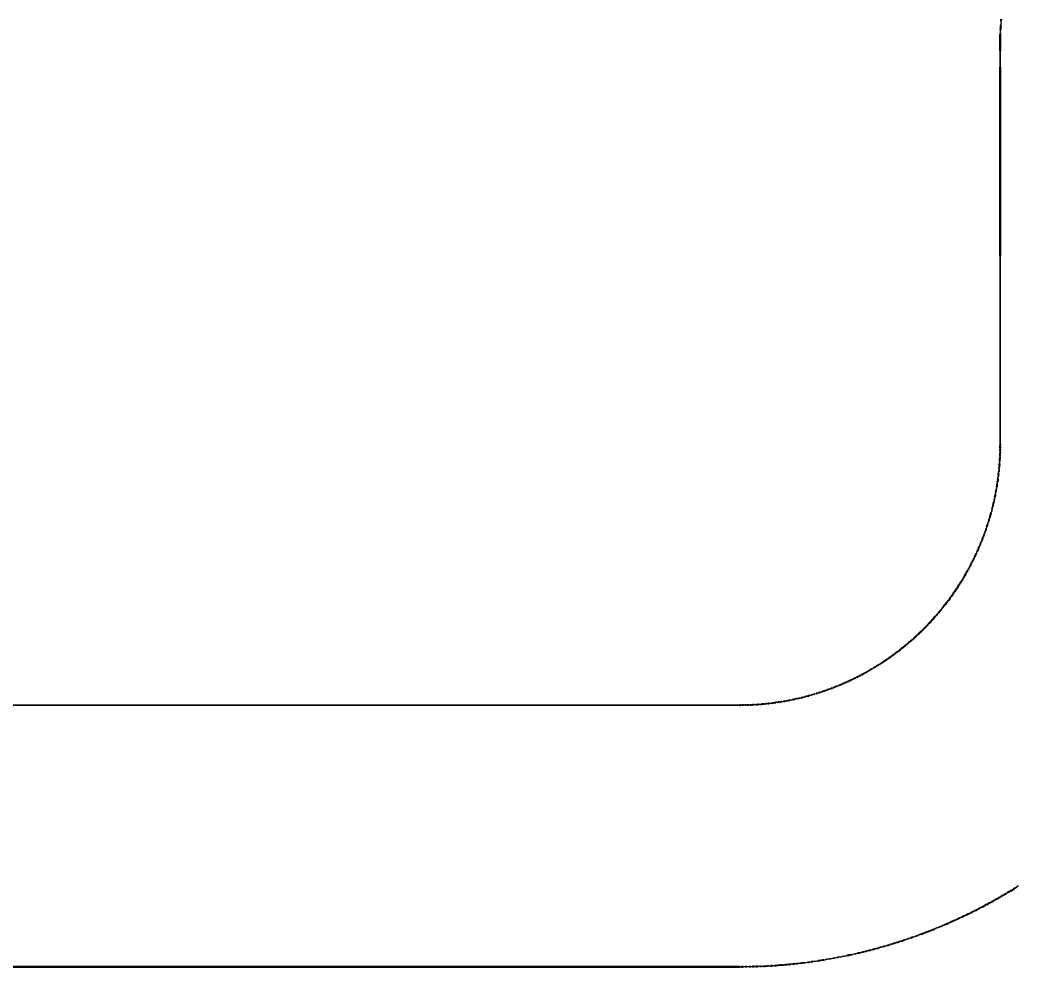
# Model space of a CAD drawing. Header units: metres. Extents: x 2 to 41.4, y 0.9 to 39.
# Drawn here: x 37.929 to 39.457, y 24.908 to 26.359 of the extents above; entities that cross this region are included whole.
import ezdxf

# ---------------------------------------------------------------- set-up
doc = ezdxf.new("R2010")
doc.units = ezdxf.units.M
doc.layers.add('BSA_MATERIAL_SECTION', color=7, linetype='Continuous')

msp = doc.modelspace()

# ---------------------------------------------------------------- linework, layer by layer
at = {"layer": 'BSA_MATERIAL_SECTION'}
for p, q in [((39.4313, 26.3443), (39.4315, 26.347)), ((39.4315, 26.347), (39.4317, 26.3502)), ((39.4319, 26.353), (39.4317, 26.3502)), ((39.4321, 26.3574), (39.4319, 26.353)), ((39.4321, 26.3574), (39.4323, 26.3602)), ((39.4323, 26.347), (39.4321, 26.3443)), ((39.4325, 26.3502), (39.4323, 26.347)), ((39.4325, 26.3502), (39.4327, 26.353)), ((39.4327, 26.353), (39.4329, 26.3574)), ((39.4331, 26.3602), (39.4329, 26.3574)), ((39.4309, 26.337), (39.4308, 26.3366)), ((39.4308, 26.3366), (39.4308, 26.3365)), ((39.4308, 26.3366), (39.4308, 26.3366)), ((39.4308, 26.3365), (39.4308, 26.3365)), ((39.4308, 26.3115), (39.4308, 26.3365)), ((39.431, 26.3396), (39.4309, 26.3379)), ((39.4309, 26.337), (39.4309, 26.3379)), ((39.4313, 26.3443), (39.431, 26.3396)), ((39.4316, 26.3366), (39.4317, 26.337)), ((39.4316, 26.3366), (39.4316, 26.3366)), ((39.4316, 26.3365), (39.4316, 26.3366)), ((39.4316, 26.3365), (39.4316, 26.3115)), ((39.4316, 26.3365), (39.4316, 26.3365)), ((39.4317, 26.3379), (39.4318, 26.3396)), ((39.4317, 26.3379), (39.4317, 26.337)), ((39.4318, 26.3396), (39.4321, 26.3443)), ((39.4308, 26.3115), (39.4308, 26.2865)), ((39.4316, 26.2865), (39.4316, 26.3115)), ((39.4312, 26.2865), (39.4308, 26.2865)), ((39.4308, 25.9977), (39.4308, 26.2865)), ((39.4308, 26.2865), (39.4312, 26.2865)), ((39.4312, 26.2865), (39.4316, 26.2865)), ((39.4316, 26.2865), (39.4312, 26.2865)), ((39.4316, 26.2865), (39.4316, 25.9977)), ((39.4308, 25.9977), (39.4308, 25.7089)), ((39.4316, 25.7089), (39.4316, 25.9977)), ((39.4308, 25.7089), (39.4308, 25.7069)), ((39.4312, 25.7089), (39.4308, 25.7089)), ((39.4312, 25.7089), (39.4308, 25.7089)), ((39.4308, 25.7049), (39.4308, 25.7069)), ((39.4308, 25.703), (39.4308, 25.7049)), ((39.4312, 25.7089), (39.4316, 25.7089)), ((39.4312, 25.7089), (39.4316, 25.7089)), ((39.4316, 25.7089), (39.4316, 25.7069)), ((39.4316, 25.7049), (39.4316, 25.7069)), ((39.4316, 25.7049), (39.4316, 25.7029)), ((39.4303, 25.6891), (39.4302, 25.6871)), ((39.4304, 25.6911), (39.4303, 25.6891)), ((39.4304, 25.6911), (39.4305, 25.693)), ((39.4305, 25.693), (39.4306, 25.695)), ((39.4307, 25.697), (39.4306, 25.695)), ((39.4307, 25.699), (39.4308, 25.701)), ((39.4307, 25.699), (39.4307, 25.697)), ((39.4308, 25.703), (39.4308, 25.701)), ((39.4311, 25.689), (39.431, 25.687)), ((39.4311, 25.689), (39.4312, 25.691)), ((39.4313, 25.693), (39.4312, 25.691)), ((39.4313, 25.693), (39.4314, 25.695)), ((39.4315, 25.697), (39.4314, 25.695)), ((39.4316, 25.701), (39.4315, 25.699)), ((39.4315, 25.697), (39.4315, 25.699)), ((39.4316, 25.701), (39.4316, 25.7029)), ((39.429, 25.6713), (39.4292, 25.6732)), ((39.4294, 25.6752), (39.4292, 25.6732)), ((39.4294, 25.6752), (39.4296, 25.6772)), ((39.4296, 25.6772), (39.4297, 25.6792)), ((39.4299, 25.6811), (39.4297, 25.6792)), ((39.43, 25.6831), (39.4299, 25.6811)), ((39.43, 25.6831), (39.4301, 25.6851)), ((39.4302, 25.6751), (39.43, 25.6732)), ((39.4301, 25.6851), (39.4302, 25.6871)), ((39.4302, 25.6751), (39.4304, 25.6771)), ((39.4305, 25.6791), (39.4304, 25.6771)), ((39.4305, 25.6791), (39.4307, 25.6811)), ((39.4307, 25.6811), (39.4308, 25.6831)), ((39.4309, 25.6851), (39.4308, 25.6831)), ((39.4309, 25.6851), (39.431, 25.687)), ((39.4275, 25.6575), (39.4278, 25.6594)), ((39.428, 25.6614), (39.4278, 25.6594)), ((39.428, 25.6614), (39.4282, 25.6634)), ((39.4284, 25.6653), (39.4282, 25.6634)), ((39.4283, 25.6574), (39.4285, 25.6593)), ((39.4284, 25.6653), (39.4287, 25.6673)), ((39.4288, 25.6613), (39.4285, 25.6593)), ((39.4289, 25.6693), (39.4287, 25.6673)), ((39.429, 25.6633), (39.4288, 25.6613)), ((39.429, 25.6713), (39.4289, 25.6693)), ((39.429, 25.6633), (39.4292, 25.6652)), ((39.4292, 25.6652), (39.4295, 25.6672)), ((39.4297, 25.6692), (39.4295, 25.6672)), ((39.4298, 25.6712), (39.4297, 25.6692)), ((39.4298, 25.6712), (39.43, 25.6732)), ((39.4255, 25.6437), (39.4251, 25.6418)), ((39.4255, 25.6437), (39.4258, 25.6457)), ((39.4258, 25.6457), (39.4261, 25.6476)), ((39.4259, 25.6416), (39.4263, 25.6436)), ((39.4264, 25.6496), (39.4261, 25.6476)), ((39.4266, 25.6455), (39.4263, 25.6436)), ((39.4264, 25.6496), (39.4267, 25.6516)), ((39.4269, 25.6475), (39.4266, 25.6455)), ((39.427, 25.6535), (39.4267, 25.6516)), ((39.4269, 25.6475), (39.4272, 25.6495)), ((39.4272, 25.6555), (39.427, 25.6535)), ((39.4272, 25.6555), (39.4275, 25.6575)), ((39.4272, 25.6495), (39.4275, 25.6514)), ((39.4278, 25.6534), (39.4275, 25.6514)), ((39.428, 25.6554), (39.4278, 25.6534)), ((39.428, 25.6554), (39.4283, 25.6574)), ((39.4226, 25.6281), (39.4222, 25.6262)), ((39.4226, 25.6281), (39.423, 25.6301)), ((39.4229, 25.626), (39.4234, 25.6279)), ((39.423, 25.6301), (39.4234, 25.632)), ((39.4237, 25.6339), (39.4234, 25.632)), ((39.4238, 25.6299), (39.4234, 25.6279)), ((39.4241, 25.6359), (39.4237, 25.6339)), ((39.4241, 25.6318), (39.4238, 25.6299)), ((39.4241, 25.6359), (39.4245, 25.6378)), ((39.4241, 25.6318), (39.4245, 25.6338)), ((39.4245, 25.6378), (39.4248, 25.6398)), ((39.4245, 25.6338), (39.4249, 25.6358)), ((39.4251, 25.6418), (39.4248, 25.6398)), ((39.4252, 25.6377), (39.4249, 25.6358)), ((39.4256, 25.6397), (39.4252, 25.6377)), ((39.4256, 25.6397), (39.4259, 25.6416)), ((39.4186, 25.6107), (39.419, 25.6126)), ((39.4195, 25.6146), (39.419, 25.6126)), ((39.4193, 25.6105), (39.4198, 25.6124)), ((39.42, 25.6165), (39.4195, 25.6146)), ((39.4203, 25.6144), (39.4198, 25.6124)), ((39.42, 25.6165), (39.4204, 25.6184)), ((39.4208, 25.6163), (39.4203, 25.6144)), ((39.4204, 25.6184), (39.4209, 25.6204)), ((39.4208, 25.6163), (39.4212, 25.6182)), ((39.4213, 25.6223), (39.4209, 25.6204)), ((39.4212, 25.6182), (39.4217, 25.6202)), ((39.4217, 25.6242), (39.4213, 25.6223)), ((39.4217, 25.6242), (39.4222, 25.6262)), ((39.4221, 25.6221), (39.4217, 25.6202)), ((39.4225, 25.6241), (39.4221, 25.6221)), ((39.4225, 25.6241), (39.4229, 25.626)), ((39.4149, 25.5973), (39.4144, 25.5954)), ((39.4149, 25.5973), (39.4155, 25.5992)), ((39.4151, 25.5952), (39.4157, 25.5971)), ((39.416, 25.6011), (39.4155, 25.5992)), ((39.4162, 25.599), (39.4157, 25.5971)), ((39.416, 25.6011), (39.4165, 25.603)), ((39.4162, 25.599), (39.4168, 25.6009)), ((39.4165, 25.603), (39.4171, 25.6049)), ((39.4173, 25.6028), (39.4168, 25.6009)), ((39.4176, 25.6069), (39.4171, 25.6049)), ((39.4173, 25.6028), (39.4178, 25.6047)), ((39.4181, 25.6088), (39.4176, 25.6069)), ((39.4183, 25.6067), (39.4178, 25.6047)), ((39.4181, 25.6088), (39.4186, 25.6107)), ((39.4188, 25.6086), (39.4183, 25.6067)), ((39.4188, 25.6086), (39.4193, 25.6105)), ((39.4102, 25.5822), (39.4095, 25.5803)), ((39.4102, 25.5822), (39.4108, 25.584)), ((39.4103, 25.58), (39.4109, 25.5819)), ((39.4108, 25.584), (39.4114, 25.5859)), ((39.4116, 25.5838), (39.4109, 25.5819)), ((39.412, 25.5878), (39.4114, 25.5859)), ((39.4122, 25.5857), (39.4116, 25.5838)), ((39.412, 25.5878), (39.4126, 25.5897)), ((39.4122, 25.5857), (39.4128, 25.5876)), ((39.4132, 25.5916), (39.4126, 25.5897)), ((39.4128, 25.5876), (39.4134, 25.5895)), ((39.4132, 25.5916), (39.4138, 25.5935)), ((39.414, 25.5914), (39.4134, 25.5895)), ((39.4144, 25.5954), (39.4138, 25.5935)), ((39.4145, 25.5933), (39.414, 25.5914)), ((39.4145, 25.5933), (39.4151, 25.5952)), ((39.4041, 25.5654), (39.4048, 25.5672)), ((39.4055, 25.5691), (39.4048, 25.5672)), ((39.4049, 25.5651), (39.4056, 25.5669)), ((39.4062, 25.5709), (39.4055, 25.5691)), ((39.4063, 25.5688), (39.4056, 25.5669)), ((39.4062, 25.5709), (39.4069, 25.5728)), ((39.407, 25.5706), (39.4063, 25.5688)), ((39.4076, 25.5747), (39.4069, 25.5728)), ((39.407, 25.5706), (39.4077, 25.5725)), ((39.4076, 25.5747), (39.4082, 25.5765)), ((39.4077, 25.5725), (39.4083, 25.5744)), ((39.4089, 25.5784), (39.4082, 25.5765)), ((39.409, 25.5763), (39.4083, 25.5744)), ((39.4089, 25.5784), (39.4095, 25.5803)), ((39.4096, 25.5781), (39.409, 25.5763)), ((39.4096, 25.5781), (39.4103, 25.58)), ((39.3981, 25.5507), (39.3989, 25.5525)), ((39.3997, 25.5543), (39.3989, 25.5525)), ((39.3996, 25.5522), (39.3989, 25.5503)), ((39.3996, 25.5522), (39.4004, 25.554)), ((39.4004, 25.5561), (39.3997, 25.5543)), ((39.4004, 25.5561), (39.4012, 25.558)), ((39.4012, 25.5558), (39.4004, 25.554)), ((39.4012, 25.558), (39.4019, 25.5598)), ((39.4012, 25.5558), (39.4019, 25.5577)), ((39.4027, 25.5617), (39.4019, 25.5598)), ((39.4019, 25.5577), (39.4027, 25.5595)), ((39.4034, 25.5635), (39.4027, 25.5617)), ((39.4034, 25.5614), (39.4027, 25.5595)), ((39.4034, 25.5635), (39.4041, 25.5654)), ((39.4042, 25.5632), (39.4034, 25.5614)), ((39.4042, 25.5632), (39.4049, 25.5651)), ((39.3915, 25.5362), (39.3907, 25.5344)), ((39.3914, 25.5341), (39.3923, 25.5359)), ((39.3924, 25.538), (39.3915, 25.5362)), ((39.3923, 25.5359), (39.3931, 25.5377)), ((39.3924, 25.538), (39.3932, 25.5398)), ((39.394, 25.5395), (39.3931, 25.5377)), ((39.3932, 25.5398), (39.3941, 25.5416)), ((39.3948, 25.5413), (39.394, 25.5395)), ((39.3949, 25.5434), (39.3941, 25.5416)), ((39.3948, 25.5413), (39.3956, 25.5431)), ((39.3957, 25.5452), (39.3949, 25.5434)), ((39.3956, 25.5431), (39.3965, 25.5449)), ((39.3957, 25.5452), (39.3965, 25.547)), ((39.3973, 25.5488), (39.3965, 25.547)), ((39.3973, 25.5467), (39.3965, 25.5449)), ((39.3973, 25.5488), (39.3981, 25.5507)), ((39.3981, 25.5485), (39.3973, 25.5467)), ((39.3981, 25.5485), (39.3989, 25.5503)), ((39.3835, 25.5203), (39.3844, 25.522)), ((39.3842, 25.5199), (39.3851, 25.5217)), ((39.3853, 25.5238), (39.3844, 25.522)), ((39.3851, 25.5217), (39.386, 25.5234)), ((39.3853, 25.5238), (39.3862, 25.5256)), ((39.3869, 25.5252), (39.386, 25.5234)), ((39.3862, 25.5256), (39.3871, 25.5273)), ((39.3879, 25.527), (39.3869, 25.5252)), ((39.388, 25.5291), (39.3871, 25.5273)), ((39.3879, 25.527), (39.3888, 25.5287)), ((39.388, 25.5291), (39.3889, 25.5309)), ((39.3888, 25.5287), (39.3896, 25.5305)), ((39.3898, 25.5326), (39.3889, 25.5309)), ((39.3905, 25.5323), (39.3896, 25.5305)), ((39.3898, 25.5326), (39.3907, 25.5344)), ((39.3914, 25.5341), (39.3905, 25.5323)), ((39.3757, 25.5065), (39.3747, 25.5047)), ((39.3754, 25.5043), (39.3764, 25.506)), ((39.3757, 25.5065), (39.3767, 25.5082)), ((39.3774, 25.5078), (39.3764, 25.506)), ((39.3777, 25.5099), (39.3767, 25.5082)), ((39.3784, 25.5095), (39.3774, 25.5078)), ((39.3777, 25.5099), (39.3787, 25.5116)), ((39.3784, 25.5095), (39.3794, 25.5112)), ((39.3796, 25.5133), (39.3787, 25.5116)), ((39.3794, 25.5112), (39.3803, 25.5129)), ((39.3796, 25.5133), (39.3806, 25.5151)), ((39.3813, 25.5147), (39.3803, 25.5129)), ((39.3806, 25.5151), (39.3816, 25.5168)), ((39.3813, 25.5147), (39.3823, 25.5164)), ((39.3825, 25.5185), (39.3816, 25.5168)), ((39.3832, 25.5182), (39.3823, 25.5164)), ((39.3835, 25.5203), (39.3825, 25.5185)), ((39.3842, 25.5199), (39.3832, 25.5182)), ((39.3652, 25.4896), (39.3663, 25.4913)), ((39.367, 25.4908), (39.3659, 25.4892)), ((39.3663, 25.4913), (39.3674, 25.4929)), ((39.367, 25.4908), (39.368, 25.4925)), ((39.3684, 25.4946), (39.3674, 25.4929)), ((39.3691, 25.4942), (39.368, 25.4925)), ((39.3695, 25.4963), (39.3684, 25.4946)), ((39.3691, 25.4942), (39.3702, 25.4959)), ((39.3695, 25.4963), (39.3705, 25.498)), ((39.3712, 25.4975), (39.3702, 25.4959)), ((39.3716, 25.4997), (39.3705, 25.498)), ((39.3712, 25.4975), (39.3723, 25.4992)), ((39.3716, 25.4997), (39.3726, 25.5013)), ((39.3733, 25.5009), (39.3723, 25.4992)), ((39.3737, 25.503), (39.3726, 25.5013)), ((39.3743, 25.5026), (39.3733, 25.5009)), ((39.3737, 25.503), (39.3747, 25.5047)), ((39.3743, 25.5026), (39.3754, 25.5043)), ((39.3539, 25.4733), (39.3551, 25.4749)), ((39.3562, 25.4765), (39.3551, 25.4749)), ((39.3557, 25.4744), (39.3569, 25.4761)), ((39.3562, 25.4765), (39.3574, 25.4781)), ((39.358, 25.4777), (39.3569, 25.4761)), ((39.3585, 25.4798), (39.3574, 25.4781)), ((39.3592, 25.4793), (39.358, 25.4777)), ((39.3585, 25.4798), (39.3596, 25.4814)), ((39.3592, 25.4793), (39.3603, 25.4809)), ((39.3608, 25.483), (39.3596, 25.4814)), ((39.3603, 25.4809), (39.3614, 25.4826)), ((39.3608, 25.483), (39.3619, 25.4847)), ((39.3626, 25.4842), (39.3614, 25.4826)), ((39.363, 25.4863), (39.3619, 25.4847)), ((39.3626, 25.4842), (39.3637, 25.4859)), ((39.363, 25.4863), (39.3641, 25.4879)), ((39.3648, 25.4875), (39.3637, 25.4859)), ((39.3652, 25.4896), (39.3641, 25.4879)), ((39.3648, 25.4875), (39.3659, 25.4892)), ((39.3443, 25.4607), (39.343, 25.4591)), ((39.3437, 25.4586), (39.3449, 25.4602)), ((39.3443, 25.4607), (39.3455, 25.4622)), ((39.3461, 25.4617), (39.3449, 25.4602)), ((39.3467, 25.4638), (39.3455, 25.4622)), ((39.3461, 25.4617), (39.3474, 25.4633)), ((39.3467, 25.4638), (39.3479, 25.4654)), ((39.3486, 25.4649), (39.3474, 25.4633)), ((39.3491, 25.4669), (39.3479, 25.4654)), ((39.3498, 25.4665), (39.3486, 25.4649)), ((39.3491, 25.4669), (39.3503, 25.4685)), ((39.3498, 25.4665), (39.351, 25.468)), ((39.3515, 25.4701), (39.3503, 25.4685)), ((39.351, 25.468), (39.3522, 25.4696)), ((39.3515, 25.4701), (39.3527, 25.4717)), ((39.3534, 25.4712), (39.3522, 25.4696)), ((39.3539, 25.4733), (39.3527, 25.4717)), ((39.3545, 25.4728), (39.3534, 25.4712)), ((39.3545, 25.4728), (39.3557, 25.4744)), ((39.3315, 25.4455), (39.3302, 25.444)), ((39.3308, 25.4434), (39.3321, 25.4449)), ((39.3315, 25.4455), (39.3329, 25.4469)), ((39.3335, 25.4464), (39.3321, 25.4449)), ((39.3342, 25.4484), (39.3329, 25.4469)), ((39.3348, 25.4479), (39.3335, 25.4464)), ((39.3342, 25.4484), (39.3354, 25.4499)), ((39.3348, 25.4479), (39.3361, 25.4494)), ((39.3367, 25.4515), (39.3354, 25.4499)), ((39.3361, 25.4494), (39.3373, 25.4509)), ((39.3367, 25.4515), (39.338, 25.453)), ((39.3386, 25.4525), (39.3373, 25.4509)), ((39.3393, 25.4545), (39.338, 25.453)), ((39.3399, 25.454), (39.3386, 25.4525)), ((39.3393, 25.4545), (39.3405, 25.456)), ((39.3399, 25.454), (39.3412, 25.4555)), ((39.3418, 25.4576), (39.3405, 25.456)), ((39.3412, 25.4555), (39.3424, 25.4571)), ((39.3418, 25.4576), (39.343, 25.4591)), ((39.3437, 25.4586), (39.3424, 25.4571)), ((39.3153, 25.428), (39.3167, 25.4294)), ((39.3159, 25.4275), (39.3173, 25.4289)), ((39.3181, 25.4309), (39.3167, 25.4294)), ((39.3173, 25.4289), (39.3187, 25.4303)), ((39.3181, 25.4309), (39.3195, 25.4323)), ((39.32, 25.4317), (39.3187, 25.4303)), ((39.3208, 25.4337), (39.3195, 25.4323)), ((39.32, 25.4317), (39.3214, 25.4332)), ((39.3208, 25.4337), (39.3222, 25.4352)), ((39.3228, 25.4346), (39.3214, 25.4332)), ((39.3236, 25.4366), (39.3222, 25.4352)), ((39.3228, 25.4346), (39.3241, 25.4361)), ((39.3236, 25.4366), (39.3249, 25.4381)), ((39.3255, 25.4375), (39.3241, 25.4361)), ((39.3262, 25.4395), (39.3249, 25.4381)), ((39.3268, 25.439), (39.3255, 25.4375)), ((39.3262, 25.4395), (39.3276, 25.441)), ((39.3268, 25.439), (39.3282, 25.4405)), ((39.3289, 25.4425), (39.3276, 25.441)), ((39.3295, 25.4419), (39.3282, 25.4405)), ((39.3289, 25.4425), (39.3302, 25.444)), ((39.3295, 25.4419), (39.3308, 25.4434)), ((39.2995, 25.413), (39.301, 25.4143)), ((39.3015, 25.4137), (39.3001, 25.4124)), ((39.3025, 25.4156), (39.301, 25.4143)), ((39.3015, 25.4137), (39.303, 25.415)), ((39.3039, 25.417), (39.3025, 25.4156)), ((39.303, 25.415), (39.3045, 25.4164)), ((39.3039, 25.417), (39.3054, 25.4183)), ((39.3059, 25.4178), (39.3045, 25.4164)), ((39.3068, 25.4197), (39.3054, 25.4183)), ((39.3059, 25.4178), (39.3074, 25.4191)), ((39.3068, 25.4197), (39.3082, 25.4211)), ((39.3088, 25.4205), (39.3074, 25.4191)), ((39.3097, 25.4225), (39.3082, 25.4211)), ((39.3102, 25.4219), (39.3088, 25.4205)), ((39.3097, 25.4225), (39.3111, 25.4238)), ((39.3102, 25.4219), (39.3117, 25.4233)), ((39.3125, 25.4252), (39.3111, 25.4238)), ((39.3117, 25.4233), (39.3131, 25.4247)), ((39.3125, 25.4252), (39.3139, 25.4266)), ((39.3145, 25.4261), (39.3131, 25.4247)), ((39.3153, 25.428), (39.3139, 25.4266)), ((39.3159, 25.4275), (39.3145, 25.4261)), ((39.283, 25.3988), (39.2814, 25.3975)), ((39.283, 25.3988), (39.2845, 25.4)), ((39.285, 25.3994), (39.2835, 25.3981)), ((39.286, 25.4013), (39.2845, 25.4)), ((39.285, 25.3994), (39.2865, 25.4007)), ((39.286, 25.4013), (39.2876, 25.4025)), ((39.2881, 25.4019), (39.2865, 25.4007)), ((39.2876, 25.4025), (39.2891, 25.4038)), ((39.2881, 25.4019), (39.2896, 25.4032)), ((39.2906, 25.4051), (39.2891, 25.4038)), ((39.2911, 25.4045), (39.2896, 25.4032)), ((39.2921, 25.4064), (39.2906, 25.4051)), ((39.2926, 25.4058), (39.2911, 25.4045)), ((39.2921, 25.4064), (39.2936, 25.4077)), ((39.2926, 25.4058), (39.2941, 25.4071)), ((39.2951, 25.409), (39.2936, 25.4077)), ((39.2941, 25.4071), (39.2956, 25.4084)), ((39.2951, 25.409), (39.2966, 25.4103)), ((39.2971, 25.4097), (39.2956, 25.4084)), ((39.2966, 25.4103), (39.2981, 25.4116)), ((39.2971, 25.4097), (39.2986, 25.411)), ((39.2995, 25.413), (39.2981, 25.4116)), ((39.3001, 25.4124), (39.2986, 25.411)), ((39.2624, 25.3832), (39.2608, 25.382)), ((39.2624, 25.3832), (39.264, 25.3843)), ((39.2629, 25.3825), (39.2645, 25.3837)), ((39.2656, 25.3855), (39.264, 25.3843)), ((39.2661, 25.3848), (39.2645, 25.3837)), ((39.2672, 25.3867), (39.2656, 25.3855)), ((39.2661, 25.3848), (39.2677, 25.386)), ((39.2672, 25.3867), (39.2688, 25.3878)), ((39.2693, 25.3872), (39.2677, 25.386)), ((39.2688, 25.3878), (39.2704, 25.389)), ((39.2693, 25.3872), (39.2709, 25.3884)), ((39.272, 25.3902), (39.2704, 25.389)), ((39.2725, 25.3896), (39.2709, 25.3884)), ((39.2736, 25.3914), (39.272, 25.3902)), ((39.2725, 25.3896), (39.2741, 25.3908)), ((39.2736, 25.3914), (39.2752, 25.3926)), ((39.2757, 25.392), (39.2741, 25.3908)), ((39.2752, 25.3926), (39.2767, 25.3938)), ((39.2757, 25.392), (39.2772, 25.3932)), ((39.2783, 25.395), (39.2767, 25.3938)), ((39.2788, 25.3944), (39.2772, 25.3932)), ((39.2783, 25.395), (39.2799, 25.3963)), ((39.2804, 25.3956), (39.2788, 25.3944)), ((39.2814, 25.3975), (39.2799, 25.3963)), ((39.2804, 25.3956), (39.2819, 25.3969)), ((39.2819, 25.3969), (39.2835, 25.3981)), ((39.2392, 25.3679), (39.2375, 25.3669)), ((39.2392, 25.3679), (39.2409, 25.369)), ((39.2396, 25.3672), (39.2413, 25.3683)), ((39.2426, 25.37), (39.2409, 25.369)), ((39.243, 25.3693), (39.2413, 25.3683)), ((39.2443, 25.371), (39.2426, 25.37)), ((39.243, 25.3693), (39.2447, 25.3704)), ((39.2443, 25.371), (39.2459, 25.3721)), ((39.2464, 25.3714), (39.2447, 25.3704)), ((39.2459, 25.3721), (39.2476, 25.3732)), ((39.2464, 25.3714), (39.248, 25.3725)), ((39.2493, 25.3743), (39.2476, 25.3732)), ((39.2497, 25.3736), (39.248, 25.3725)), ((39.2493, 25.3743), (39.2509, 25.3753)), ((39.2497, 25.3736), (39.2514, 25.3747)), ((39.2526, 25.3764), (39.2509, 25.3753)), ((39.253, 25.3758), (39.2514, 25.3747)), ((39.2542, 25.3775), (39.2526, 25.3764)), ((39.253, 25.3758), (39.2547, 25.3769)), ((39.2542, 25.3775), (39.2559, 25.3786)), ((39.2563, 25.378), (39.2547, 25.3769)), ((39.2575, 25.3798), (39.2559, 25.3786)), ((39.2563, 25.378), (39.258, 25.3791)), ((39.2575, 25.3798), (39.2592, 25.3809)), ((39.2596, 25.3802), (39.258, 25.3791)), ((39.2592, 25.3809), (39.2608, 25.382)), ((39.2596, 25.3802), (39.2612, 25.3814)), ((39.2629, 25.3825), (39.2612, 25.3814)), ((39.2097, 25.3516), (39.2115, 25.3525)), ((39.2132, 25.3534), (39.2115, 25.3525)), ((39.2118, 25.3518), (39.2136, 25.3527)), ((39.2132, 25.3534), (39.215, 25.3543)), ((39.2154, 25.3536), (39.2136, 25.3527)), ((39.2167, 25.3552), (39.215, 25.3543)), ((39.2154, 25.3536), (39.2171, 25.3545)), ((39.2167, 25.3552), (39.2185, 25.3561)), ((39.2189, 25.3554), (39.2171, 25.3545)), ((39.2203, 25.3571), (39.2185, 25.3561)), ((39.2189, 25.3554), (39.2206, 25.3564)), ((39.2203, 25.3571), (39.222, 25.358)), ((39.2224, 25.3573), (39.2206, 25.3564)), ((39.2237, 25.359), (39.222, 25.358)), ((39.2224, 25.3573), (39.2241, 25.3583)), ((39.2237, 25.359), (39.2255, 25.3599)), ((39.2259, 25.3592), (39.2241, 25.3583)), ((39.2272, 25.3609), (39.2255, 25.3599)), ((39.2259, 25.3592), (39.2276, 25.3602)), ((39.2272, 25.3609), (39.2289, 25.3619)), ((39.2293, 25.3612), (39.2276, 25.3602)), ((39.2289, 25.3619), (39.2307, 25.3629)), ((39.2293, 25.3612), (39.2311, 25.3622)), ((39.2324, 25.3639), (39.2307, 25.3629)), ((39.2328, 25.3632), (39.2311, 25.3622)), ((39.2341, 25.3649), (39.2324, 25.3639)), ((39.2328, 25.3632), (39.2345, 25.3642)), ((39.2341, 25.3649), (39.2358, 25.3659)), ((39.2362, 25.3652), (39.2345, 25.3642)), ((39.2358, 25.3659), (39.2375, 25.3669)), ((39.2379, 25.3662), (39.2362, 25.3652)), ((39.2379, 25.3662), (39.2396, 25.3672)), ((39.177, 25.3371), (39.1752, 25.3364)), ((39.177, 25.3371), (39.1789, 25.3379)), ((39.1792, 25.3371), (39.1773, 25.3364)), ((39.1807, 25.3386), (39.1789, 25.3379)), ((39.1792, 25.3371), (39.181, 25.3379)), ((39.1807, 25.3386), (39.1826, 25.3393)), ((39.1829, 25.3386), (39.181, 25.3379)), ((39.1844, 25.3401), (39.1826, 25.3393)), ((39.1829, 25.3386), (39.1847, 25.3394)), ((39.1844, 25.3401), (39.1862, 25.3409)), ((39.1865, 25.3401), (39.1847, 25.3394)), ((39.1881, 25.3416), (39.1862, 25.3409)), ((39.1865, 25.3401), (39.1884, 25.3409)), ((39.1881, 25.3416), (39.1899, 25.3424)), ((39.1902, 25.3417), (39.1884, 25.3409)), ((39.1917, 25.3432), (39.1899, 25.3424)), ((39.1902, 25.3417), (39.192, 25.3425)), ((39.1917, 25.3432), (39.1935, 25.344)), ((39.1938, 25.3433), (39.192, 25.3425)), ((39.1953, 25.3448), (39.1935, 25.344)), ((39.1938, 25.3433), (39.1957, 25.3441)), ((39.1953, 25.3448), (39.1971, 25.3456)), ((39.1975, 25.3449), (39.1957, 25.3441)), ((39.1989, 25.3465), (39.1971, 25.3456)), ((39.1975, 25.3449), (39.1993, 25.3457)), ((39.1989, 25.3465), (39.2007, 25.3473)), ((39.2011, 25.3466), (39.1993, 25.3457)), ((39.2025, 25.3481), (39.2007, 25.3473)), ((39.2011, 25.3466), (39.2029, 25.3474)), ((39.2025, 25.3481), (39.2043, 25.349)), ((39.2047, 25.3483), (39.2029, 25.3474)), ((39.2043, 25.349), (39.2061, 25.3499)), ((39.2047, 25.3483), (39.2065, 25.3491)), ((39.2079, 25.3507), (39.2061, 25.3499)), ((39.2083, 25.35), (39.2065, 25.3491)), ((39.2097, 25.3516), (39.2079, 25.3507)), ((39.2083, 25.35), (39.21, 25.3509)), ((39.2118, 25.3518), (39.21, 25.3509)), ((39.1279, 25.3215), (39.1298, 25.322)), ((39.1298, 25.322), (39.1318, 25.3225)), ((39.1337, 25.323), (39.1318, 25.3225)), ((39.1339, 25.3222), (39.132, 25.3217)), ((39.1356, 25.3235), (39.1337, 25.323)), ((39.1358, 25.3227), (39.1339, 25.3222)), ((39.1356, 25.3235), (39.1375, 25.324)), ((39.1358, 25.3227), (39.1377, 25.3232)), ((39.1394, 25.3245), (39.1375, 25.324)), ((39.1396, 25.3238), (39.1377, 25.3232)), ((39.1394, 25.3245), (39.1413, 25.3251)), ((39.1396, 25.3238), (39.1415, 25.3243)), ((39.1432, 25.3256), (39.1413, 25.3251)), ((39.1415, 25.3243), (39.1435, 25.3249)), ((39.1432, 25.3256), (39.1451, 25.3262)), ((39.1454, 25.3254), (39.1435, 25.3249)), ((39.147, 25.3268), (39.1451, 25.3262)), ((39.1454, 25.3254), (39.1473, 25.326)), ((39.147, 25.3268), (39.1489, 25.3273)), ((39.1492, 25.3266), (39.1473, 25.326)), ((39.1508, 25.3279), (39.1489, 25.3273)), ((39.1492, 25.3266), (39.1511, 25.3272)), ((39.1508, 25.3279), (39.1527, 25.3285)), ((39.153, 25.3278), (39.1511, 25.3272)), ((39.1546, 25.3291), (39.1527, 25.3285)), ((39.153, 25.3278), (39.1549, 25.3284)), ((39.1546, 25.3291), (39.1565, 25.3297)), ((39.1568, 25.329), (39.1549, 25.3284)), ((39.1584, 25.3304), (39.1565, 25.3297)), ((39.1568, 25.329), (39.1586, 25.3296)), ((39.1584, 25.3304), (39.1603, 25.331)), ((39.1605, 25.3302), (39.1586, 25.3296)), ((39.1621, 25.3316), (39.1603, 25.331)), ((39.1624, 25.3309), (39.1605, 25.3302)), ((39.1621, 25.3316), (39.164, 25.3323)), ((39.1624, 25.3309), (39.1643, 25.3315)), ((39.164, 25.3323), (39.1659, 25.333)), ((39.1643, 25.3315), (39.1662, 25.3322)), ((39.1678, 25.3336), (39.1659, 25.333)), ((39.168, 25.3329), (39.1662, 25.3322)), ((39.1696, 25.3343), (39.1678, 25.3336)), ((39.1699, 25.3336), (39.168, 25.3329)), ((39.1696, 25.3343), (39.1715, 25.335)), ((39.1699, 25.3336), (39.1718, 25.3343)), ((39.1733, 25.3357), (39.1715, 25.335)), ((39.1718, 25.3343), (39.1736, 25.335)), ((39.1733, 25.3357), (39.1752, 25.3364)), ((39.1755, 25.3357), (39.1736, 25.335)), ((39.1755, 25.3357), (39.1773, 25.3364)), ((36.4007, 25.3097), (39.0316, 25.3097)), ((39.0316, 25.3089), (36.4007, 25.3089)), ((39.0336, 25.3097), (39.0316, 25.3097)), ((39.0316, 25.3097), (39.0316, 25.3093)), ((39.0316, 25.3093), (39.0316, 25.3097)), ((39.0316, 25.3089), (39.0316, 25.3093)), ((39.0316, 25.3093), (39.0316, 25.3089)), ((39.0316, 25.3089), (39.0336, 25.3089)), ((39.0336, 25.3097), (39.0356, 25.3097)), ((39.0356, 25.3089), (39.0336, 25.3089)), ((39.0376, 25.3098), (39.0356, 25.3097)), ((39.0356, 25.3089), (39.0376, 25.309)), ((39.0376, 25.3098), (39.0396, 25.3098)), ((39.0396, 25.309), (39.0376, 25.309)), ((39.0416, 25.3098), (39.0396, 25.3098)), ((39.0396, 25.309), (39.0416, 25.309)), ((39.0416, 25.3098), (39.0435, 25.3099)), ((39.0436, 25.3091), (39.0416, 25.309)), ((39.0455, 25.31), (39.0435, 25.3099)), ((39.0436, 25.3091), (39.0455, 25.3092)), ((39.0455, 25.31), (39.0475, 25.31)), ((39.0475, 25.3092), (39.0455, 25.3092)), ((39.0495, 25.3101), (39.0475, 25.31)), ((39.0475, 25.3092), (39.0495, 25.3093)), ((39.0495, 25.3101), (39.0515, 25.3102)), ((39.0515, 25.3094), (39.0495, 25.3093)), ((39.0535, 25.3103), (39.0515, 25.3102)), ((39.0515, 25.3094), (39.0535, 25.3095)), ((39.0535, 25.3103), (39.0554, 25.3104)), ((39.0555, 25.3096), (39.0535, 25.3095)), ((39.0574, 25.3105), (39.0554, 25.3104)), ((39.0555, 25.3096), (39.0575, 25.3097)), ((39.0574, 25.3105), (39.0594, 25.3107)), ((39.0594, 25.3099), (39.0575, 25.3097)), ((39.0614, 25.3108), (39.0594, 25.3107)), ((39.0594, 25.3099), (39.0614, 25.31)), ((39.0614, 25.3108), (39.0634, 25.311)), ((39.0634, 25.3102), (39.0614, 25.31)), ((39.0634, 25.311), (39.0653, 25.3111)), ((39.0634, 25.3102), (39.0654, 25.3103)), ((39.0673, 25.3113), (39.0653, 25.3111)), ((39.0674, 25.3105), (39.0654, 25.3103)), ((39.0693, 25.3115), (39.0673, 25.3113)), ((39.0674, 25.3105), (39.0694, 25.3107)), ((39.0693, 25.3115), (39.0713, 25.3117)), ((39.0713, 25.3109), (39.0694, 25.3107)), ((39.0732, 25.3119), (39.0713, 25.3117)), ((39.0713, 25.3109), (39.0733, 25.3111)), ((39.0732, 25.3119), (39.0752, 25.3121)), ((39.0753, 25.3113), (39.0733, 25.3111)), ((39.0772, 25.3123), (39.0752, 25.3121)), ((39.0753, 25.3113), (39.0773, 25.3115)), ((39.0772, 25.3123), (39.0791, 25.3125)), ((39.0792, 25.3117), (39.0773, 25.3115)), ((39.0791, 25.3125), (39.0811, 25.3128)), ((39.0812, 25.312), (39.0792, 25.3117)), ((39.0831, 25.313), (39.0811, 25.3128)), ((39.0812, 25.312), (39.0832, 25.3122)), ((39.0851, 25.3133), (39.0831, 25.313)), ((39.0852, 25.3125), (39.0832, 25.3122)), ((39.0851, 25.3133), (39.087, 25.3136)), ((39.0852, 25.3125), (39.0871, 25.3128)), ((39.089, 25.3139), (39.087, 25.3136)), ((39.0891, 25.3131), (39.0871, 25.3128)), ((39.089, 25.3139), (39.0909, 25.3141)), ((39.0891, 25.3131), (39.0911, 25.3133)), ((39.0929, 25.3144), (39.0909, 25.3141)), ((39.093, 25.3137), (39.0911, 25.3133)), ((39.0929, 25.3144), (39.0949, 25.3147)), ((39.093, 25.3137), (39.095, 25.314)), ((39.0968, 25.3151), (39.0949, 25.3147)), ((39.095, 25.314), (39.097, 25.3143)), ((39.0968, 25.3151), (39.0988, 25.3154)), ((39.0989, 25.3146), (39.097, 25.3143)), ((39.1007, 25.3157), (39.0988, 25.3154)), ((39.0989, 25.3146), (39.1009, 25.3149)), ((39.1007, 25.3157), (39.1027, 25.3161)), ((39.1028, 25.3153), (39.1009, 25.3149)), ((39.1046, 25.3164), (39.1027, 25.3161)), ((39.1028, 25.3153), (39.1048, 25.3157)), ((39.1046, 25.3164), (39.1066, 25.3168)), ((39.1067, 25.316), (39.1048, 25.3157)), ((39.1085, 25.3172), (39.1066, 25.3168)), ((39.1067, 25.316), (39.1087, 25.3164)), ((39.1085, 25.3172), (39.1105, 25.3176)), ((39.1106, 25.3168), (39.1087, 25.3164)), ((39.1105, 25.3176), (39.1124, 25.318)), ((39.1106, 25.3168), (39.1126, 25.3172)), ((39.1144, 25.3184), (39.1124, 25.318)), ((39.1145, 25.3176), (39.1126, 25.3172)), ((39.1144, 25.3184), (39.1163, 25.3188)), ((39.1145, 25.3176), (39.1165, 25.318)), ((39.1183, 25.3192), (39.1163, 25.3188)), ((39.1184, 25.3184), (39.1165, 25.318)), ((39.1202, 25.3197), (39.1183, 25.3192)), ((39.1204, 25.3189), (39.1184, 25.3184)), ((39.1202, 25.3197), (39.1221, 25.3201)), ((39.1204, 25.3189), (39.1223, 25.3193)), ((39.1241, 25.3206), (39.1221, 25.3201)), ((39.1223, 25.3193), (39.1242, 25.3198)), ((39.1241, 25.3206), (39.126, 25.321)), ((39.1262, 25.3202), (39.1242, 25.3198)), ((39.1279, 25.3215), (39.126, 25.321)), ((39.1262, 25.3202), (39.1281, 25.3207)), ((39.13, 25.3212), (39.1281, 25.3207)), ((39.13, 25.3212), (39.132, 25.3217)), ((39.459, 25.0326), (39.4566, 25.0311)), ((39.43, 25.0151), (39.4324, 25.0166)), ((39.4349, 25.018), (39.4324, 25.0166)), ((39.4353, 25.0173), (39.4328, 25.0159)), ((39.4349, 25.018), (39.4373, 25.0194)), ((39.4377, 25.0187), (39.4353, 25.0173)), ((39.4397, 25.0208), (39.4373, 25.0194)), ((39.4377, 25.0187), (39.4401, 25.0201)), ((39.4397, 25.0208), (39.4422, 25.0223)), ((39.4426, 25.0216), (39.4401, 25.0201)), ((39.4446, 25.0237), (39.4422, 25.0223)), ((39.4426, 25.0216), (39.445, 25.023)), ((39.4446, 25.0237), (39.447, 25.0252)), ((39.4474, 25.0245), (39.445, 25.023)), ((39.4494, 25.0266), (39.447, 25.0252)), ((39.4474, 25.0245), (39.4498, 25.026)), ((39.4494, 25.0266), (39.4518, 25.0281)), ((39.4498, 25.026), (39.4522, 25.0274)), ((39.4542, 25.0296), (39.4518, 25.0281)), ((39.4546, 25.0289), (39.4522, 25.0274)), ((39.4542, 25.0296), (39.4566, 25.0311)), ((39.457, 25.0304), (39.4546, 25.0289)), ((39.4053, 25.0016), (39.4028, 25.0002)), ((39.4032, 24.9995), (39.4057, 25.0008)), ((39.4053, 25.0016), (39.4078, 25.0029)), ((39.4057, 25.0008), (39.4082, 25.0022)), ((39.4103, 25.0042), (39.4078, 25.0029)), ((39.4107, 25.0035), (39.4082, 25.0022)), ((39.4103, 25.0042), (39.4128, 25.0055)), ((39.4107, 25.0035), (39.4132, 25.0048)), ((39.4153, 25.0069), (39.4128, 25.0055)), ((39.4156, 25.0062), (39.4132, 25.0048)), ((39.4153, 25.0069), (39.4177, 25.0082)), ((39.4181, 25.0075), (39.4156, 25.0062)), ((39.4202, 25.0096), (39.4177, 25.0082)), ((39.4181, 25.0075), (39.4206, 25.0089)), ((39.4202, 25.0096), (39.4227, 25.011)), ((39.4206, 25.0089), (39.423, 25.0103)), ((39.4251, 25.0124), (39.4227, 25.011)), ((39.4255, 25.0117), (39.423, 25.0103)), ((39.4251, 25.0124), (39.4276, 25.0138)), ((39.4255, 25.0117), (39.428, 25.0131)), ((39.43, 25.0151), (39.4276, 25.0138)), ((39.4304, 25.0145), (39.428, 25.0131)), ((39.4304, 25.0145), (39.4328, 25.0159)), ((39.3751, 24.9864), (39.3726, 24.9852)), ((39.3729, 24.9845), (39.3755, 24.9857)), ((39.3751, 24.9864), (39.3777, 24.9876)), ((39.378, 24.9869), (39.3755, 24.9857)), ((39.3802, 24.9888), (39.3777, 24.9876)), ((39.378, 24.9869), (39.3805, 24.9881)), ((39.3827, 24.9901), (39.3802, 24.9888)), ((39.3805, 24.9881), (39.3831, 24.9893)), ((39.3827, 24.9901), (39.3853, 24.9913)), ((39.3856, 24.9906), (39.3831, 24.9893)), ((39.3853, 24.9913), (39.3878, 24.9926)), ((39.3856, 24.9906), (39.3881, 24.9918)), ((39.3903, 24.9938), (39.3878, 24.9926)), ((39.3907, 24.9931), (39.3881, 24.9918)), ((39.3903, 24.9938), (39.3928, 24.9951)), ((39.3932, 24.9944), (39.3907, 24.9931)), ((39.3953, 24.9964), (39.3928, 24.9951)), ((39.3932, 24.9944), (39.3957, 24.9956)), ((39.3953, 24.9964), (39.3978, 24.9976)), ((39.3957, 24.9956), (39.3982, 24.9969)), ((39.4003, 24.9989), (39.3978, 24.9976)), ((39.4007, 24.9982), (39.3982, 24.9969)), ((39.4003, 24.9989), (39.4028, 25.0002)), ((39.4032, 24.9995), (39.4007, 24.9982)), ((39.3391, 24.9703), (39.3365, 24.9693)), ((39.3391, 24.9703), (39.3417, 24.9714)), ((39.3394, 24.9696), (39.342, 24.9707)), ((39.3443, 24.9725), (39.3417, 24.9714)), ((39.3446, 24.9718), (39.342, 24.9707)), ((39.3443, 24.9725), (39.3469, 24.9736)), ((39.3472, 24.9729), (39.3446, 24.9718)), ((39.3495, 24.9747), (39.3469, 24.9736)), ((39.3472, 24.9729), (39.3498, 24.974)), ((39.3495, 24.9747), (39.352, 24.9759)), ((39.3498, 24.974), (39.3524, 24.9751)), ((39.3546, 24.977), (39.352, 24.9759)), ((39.3549, 24.9763), (39.3524, 24.9751)), ((39.3546, 24.977), (39.3572, 24.9782)), ((39.3549, 24.9763), (39.3575, 24.9774)), ((39.3598, 24.9793), (39.3572, 24.9782)), ((39.3601, 24.9786), (39.3575, 24.9774)), ((39.3623, 24.9805), (39.3598, 24.9793)), ((39.3627, 24.9797), (39.3601, 24.9786)), ((39.3623, 24.9805), (39.3649, 24.9816)), ((39.3627, 24.9797), (39.3652, 24.9809)), ((39.3649, 24.9816), (39.3675, 24.9828)), ((39.3652, 24.9809), (39.3678, 24.9821)), ((39.37, 24.984), (39.3675, 24.9828)), ((39.3704, 24.9833), (39.3678, 24.9821)), ((39.37, 24.984), (39.3726, 24.9852)), ((39.3729, 24.9845), (39.3704, 24.9833)), ((39.297, 24.9542), (39.2997, 24.9551)), ((39.3023, 24.9561), (39.2997, 24.9551)), ((39.2999, 24.9544), (39.3026, 24.9553)), ((39.3023, 24.9561), (39.305, 24.957)), ((39.3026, 24.9553), (39.3052, 24.9563)), ((39.3076, 24.958), (39.305, 24.957)), ((39.3079, 24.9573), (39.3052, 24.9563)), ((39.3076, 24.958), (39.3102, 24.959)), ((39.3105, 24.9582), (39.3079, 24.9573)), ((39.3129, 24.96), (39.3102, 24.959)), ((39.3105, 24.9582), (39.3132, 24.9592)), ((39.3129, 24.96), (39.3155, 24.961)), ((39.3132, 24.9592), (39.3158, 24.9602)), ((39.3182, 24.962), (39.3155, 24.961)), ((39.3184, 24.9612), (39.3158, 24.9602)), ((39.3208, 24.963), (39.3182, 24.962)), ((39.3211, 24.9622), (39.3184, 24.9612)), ((39.3208, 24.963), (39.3234, 24.964)), ((39.3211, 24.9622), (39.3237, 24.9633)), ((39.3234, 24.964), (39.326, 24.965)), ((39.3263, 24.9643), (39.3237, 24.9633)), ((39.3286, 24.9661), (39.326, 24.965)), ((39.3263, 24.9643), (39.3289, 24.9653)), ((39.3286, 24.9661), (39.3313, 24.9671)), ((39.3289, 24.9653), (39.3316, 24.9664)), ((39.3339, 24.9682), (39.3313, 24.9671)), ((39.3342, 24.9675), (39.3316, 24.9664)), ((39.3339, 24.9682), (39.3365, 24.9693)), ((39.3368, 24.9685), (39.3342, 24.9675)), ((39.3368, 24.9685), (39.3394, 24.9696)), ((39.2541, 24.9405), (39.2514, 24.9397)), ((39.2541, 24.9405), (39.2568, 24.9412)), ((39.257, 24.9405), (39.2543, 24.9397)), ((39.2595, 24.942), (39.2568, 24.9412)), ((39.257, 24.9405), (39.2597, 24.9413)), ((39.2595, 24.942), (39.2622, 24.9428)), ((39.2597, 24.9413), (39.2624, 24.9421)), ((39.2649, 24.9437), (39.2622, 24.9428)), ((39.2651, 24.9429), (39.2624, 24.9421)), ((39.2649, 24.9437), (39.2676, 24.9445)), ((39.2651, 24.9429), (39.2678, 24.9437)), ((39.2703, 24.9453), (39.2676, 24.9445)), ((39.2705, 24.9446), (39.2678, 24.9437)), ((39.2729, 24.9462), (39.2703, 24.9453)), ((39.2732, 24.9454), (39.2705, 24.9446)), ((39.2729, 24.9462), (39.2756, 24.947)), ((39.2732, 24.9454), (39.2759, 24.9463)), ((39.2783, 24.9479), (39.2756, 24.947)), ((39.2786, 24.9471), (39.2759, 24.9463)), ((39.2783, 24.9479), (39.281, 24.9488)), ((39.2786, 24.9471), (39.2812, 24.948)), ((39.281, 24.9488), (39.2837, 24.9496)), ((39.2812, 24.948), (39.2839, 24.9489)), ((39.2863, 24.9505), (39.2837, 24.9496)), ((39.2866, 24.9498), (39.2839, 24.9489)), ((39.2863, 24.9505), (39.289, 24.9514)), ((39.2893, 24.9507), (39.2866, 24.9498)), ((39.2917, 24.9523), (39.289, 24.9514)), ((39.2893, 24.9507), (39.2919, 24.9516)), ((39.2917, 24.9523), (39.2943, 24.9533)), ((39.2946, 24.9525), (39.2919, 24.9516)), ((39.297, 24.9542), (39.2943, 24.9533)), ((39.2946, 24.9525), (39.2973, 24.9534)), ((39.2999, 24.9544), (39.2973, 24.9534)), ((39.1912, 24.925), (39.1884, 24.9244)), ((39.1912, 24.925), (39.1939, 24.9255)), ((39.1913, 24.9242), (39.1941, 24.9248)), ((39.1939, 24.9255), (39.1967, 24.9261)), ((39.1968, 24.9253), (39.1941, 24.9248)), ((39.1994, 24.9267), (39.1967, 24.9261)), ((39.1968, 24.9253), (39.1996, 24.9259)), ((39.2022, 24.9273), (39.1994, 24.9267)), ((39.2024, 24.9265), (39.1996, 24.9259)), ((39.2022, 24.9273), (39.2049, 24.9279)), ((39.2024, 24.9265), (39.2051, 24.9271)), ((39.2049, 24.9279), (39.2077, 24.9285)), ((39.2079, 24.9277), (39.2051, 24.9271)), ((39.2104, 24.9291), (39.2077, 24.9285)), ((39.2079, 24.9277), (39.2106, 24.9284)), ((39.2104, 24.9291), (39.2132, 24.9298)), ((39.2134, 24.929), (39.2106, 24.9284)), ((39.2159, 24.9304), (39.2132, 24.9298)), ((39.2134, 24.929), (39.2161, 24.9296)), ((39.2159, 24.9304), (39.2187, 24.9311)), ((39.2188, 24.9303), (39.2161, 24.9296)), ((39.2214, 24.9317), (39.2187, 24.9311)), ((39.2188, 24.9303), (39.2216, 24.931)), ((39.2214, 24.9317), (39.2241, 24.9324)), ((39.2243, 24.9316), (39.2216, 24.931)), ((39.2269, 24.9331), (39.2241, 24.9324)), ((39.2243, 24.9316), (39.2271, 24.9323)), ((39.2269, 24.9331), (39.2296, 24.9338)), ((39.2298, 24.933), (39.2271, 24.9323)), ((39.2323, 24.9345), (39.2296, 24.9338)), ((39.2298, 24.933), (39.2325, 24.9337)), ((39.2323, 24.9345), (39.2351, 24.9352)), ((39.2353, 24.9344), (39.2325, 24.9337)), ((39.2378, 24.9359), (39.2351, 24.9352)), ((39.2353, 24.9344), (39.238, 24.9352)), ((39.2405, 24.9367), (39.2378, 24.9359)), ((39.2407, 24.9359), (39.238, 24.9352)), ((39.2405, 24.9367), (39.2432, 24.9374)), ((39.2407, 24.9359), (39.2434, 24.9366)), ((39.2432, 24.9374), (39.2459, 24.9381)), ((39.2434, 24.9366), (39.2461, 24.9374)), ((39.2487, 24.9389), (39.2459, 24.9381)), ((39.2489, 24.9381), (39.2461, 24.9374)), ((39.2487, 24.9389), (39.2514, 24.9397)), ((39.2516, 24.9389), (39.2489, 24.9381)), ((39.2516, 24.9389), (39.2543, 24.9397)), ((39.0485, 24.9091), (39.0514, 24.9092)), ((39.0542, 24.9092), (39.0514, 24.9092)), ((39.0542, 24.9092), (39.057, 24.9093)), ((39.0598, 24.9094), (39.057, 24.9093)), ((39.0598, 24.9094), (39.0626, 24.9095)), ((39.0654, 24.9096), (39.0626, 24.9095)), ((39.0654, 24.9096), (39.0682, 24.9097)), ((39.0711, 24.9099), (39.0682, 24.9097)), ((39.0711, 24.9099), (39.0739, 24.91)), ((39.0711, 24.9091), (39.0739, 24.9092)), ((39.0767, 24.9102), (39.0739, 24.91)), ((39.0767, 24.9094), (39.0739, 24.9092)), ((39.0767, 24.9102), (39.0795, 24.9103)), ((39.0796, 24.9095), (39.0767, 24.9094)), ((39.0823, 24.9105), (39.0795, 24.9103)), ((39.0796, 24.9095), (39.0824, 24.9097)), ((39.0823, 24.9105), (39.0851, 24.9107)), ((39.0852, 24.9099), (39.0824, 24.9097)), ((39.0879, 24.9109), (39.0851, 24.9107)), ((39.0852, 24.9099), (39.088, 24.9101)), ((39.0879, 24.9109), (39.0907, 24.9111)), ((39.088, 24.9101), (39.0908, 24.9103)), ((39.0936, 24.9113), (39.0907, 24.9111)), ((39.0936, 24.9105), (39.0908, 24.9103)), ((39.0964, 24.9115), (39.0936, 24.9113)), ((39.0964, 24.9107), (39.0936, 24.9105)), ((39.0964, 24.9115), (39.0992, 24.9118)), ((39.0964, 24.9107), (39.0992, 24.911)), ((39.0992, 24.9118), (39.102, 24.912)), ((39.1021, 24.9112), (39.0992, 24.911)), ((39.1048, 24.9123), (39.102, 24.912)), ((39.1021, 24.9112), (39.1049, 24.9115)), ((39.1048, 24.9123), (39.1076, 24.9125)), ((39.1077, 24.9117), (39.1049, 24.9115)), ((39.1104, 24.9128), (39.1076, 24.9125)), ((39.1077, 24.9117), (39.1105, 24.912)), ((39.1104, 24.9128), (39.1132, 24.9131)), ((39.1133, 24.9123), (39.1105, 24.912)), ((39.116, 24.9134), (39.1132, 24.9131)), ((39.1133, 24.9123), (39.1161, 24.9126)), ((39.116, 24.9134), (39.1188, 24.9137)), ((39.1189, 24.9129), (39.1161, 24.9126)), ((39.1216, 24.914), (39.1188, 24.9137)), ((39.1189, 24.9129), (39.1217, 24.9132)), ((39.1216, 24.914), (39.1244, 24.9143)), ((39.1245, 24.9135), (39.1217, 24.9132)), ((39.1272, 24.9146), (39.1244, 24.9143)), ((39.1245, 24.9135), (39.1273, 24.9138)), ((39.13, 24.915), (39.1272, 24.9146)), ((39.1301, 24.9142), (39.1273, 24.9138)), ((39.13, 24.915), (39.1328, 24.9153)), ((39.1301, 24.9142), (39.1329, 24.9145)), ((39.1328, 24.9153), (39.1356, 24.9157)), ((39.1357, 24.9149), (39.1329, 24.9145)), ((39.1384, 24.9161), (39.1356, 24.9157)), ((39.1357, 24.9149), (39.1385, 24.9153)), ((39.1384, 24.9161), (39.1412, 24.9164)), ((39.1413, 24.9157), (39.1385, 24.9153)), ((39.144, 24.9168), (39.1412, 24.9164)), ((39.1413, 24.9157), (39.1441, 24.916)), ((39.1468, 24.9172), (39.144, 24.9168)), ((39.1469, 24.9164), (39.1441, 24.916)), ((39.1468, 24.9172), (39.1495, 24.9176)), ((39.1469, 24.9164), (39.1497, 24.9169)), ((39.1495, 24.9176), (39.1523, 24.9181)), ((39.1524, 24.9173), (39.1497, 24.9169)), ((39.1551, 24.9185), (39.1523, 24.9181)), ((39.1524, 24.9173), (39.1552, 24.9177)), ((39.1551, 24.9185), (39.1579, 24.9189)), ((39.158, 24.9181), (39.1552, 24.9177)), ((39.1607, 24.9194), (39.1579, 24.9189)), ((39.158, 24.9181), (39.1608, 24.9186)), ((39.1607, 24.9194), (39.1635, 24.9198)), ((39.1608, 24.9186), (39.1636, 24.9191)), ((39.1662, 24.9203), (39.1635, 24.9198)), ((39.1664, 24.9195), (39.1636, 24.9191)), ((39.169, 24.9208), (39.1662, 24.9203)), ((39.1691, 24.92), (39.1664, 24.9195)), ((39.169, 24.9208), (39.1718, 24.9213)), ((39.1691, 24.92), (39.1719, 24.9205)), ((39.1718, 24.9213), (39.1746, 24.9218)), ((39.1747, 24.921), (39.1719, 24.9205)), ((39.1773, 24.9223), (39.1746, 24.9218)), ((39.1747, 24.921), (39.1775, 24.9215)), ((39.1773, 24.9223), (39.1801, 24.9228)), ((39.1802, 24.922), (39.1775, 24.9215)), ((39.1829, 24.9233), (39.1801, 24.9228)), ((39.1802, 24.922), (39.183, 24.9225)), ((39.1856, 24.9239), (39.1829, 24.9233)), ((39.1858, 24.9231), (39.183, 24.9225)), ((39.1856, 24.9239), (39.1884, 24.9244)), ((39.1858, 24.9231), (39.1886, 24.9236)), ((39.1913, 24.9242), (39.1886, 24.9236)), ((39.0316, 24.9089), (36.4007, 24.9089)), ((36.4007, 24.9081), (39.0316, 24.9081)), ((39.0316, 24.9089), (39.0345, 24.9089)), ((39.0316, 24.9085), (39.0316, 24.9089)), ((39.0316, 24.9089), (39.0316, 24.9085)), ((39.0316, 24.9085), (39.0316, 24.9081)), ((39.0316, 24.9081), (39.0316, 24.9085)), ((39.0345, 24.9081), (39.0316, 24.9081)), ((39.0373, 24.9089), (39.0345, 24.9089)), ((39.0345, 24.9081), (39.0373, 24.9081)), ((39.0373, 24.9089), (39.0401, 24.909)), ((39.0401, 24.9082), (39.0373, 24.9081)), ((39.0429, 24.909), (39.0401, 24.909)), ((39.0401, 24.9082), (39.0429, 24.9082)), ((39.0429, 24.909), (39.0457, 24.909)), ((39.0457, 24.9082), (39.0429, 24.9082)), ((39.0485, 24.9091), (39.0457, 24.909)), ((39.0457, 24.9082), (39.0486, 24.9083)), ((39.0514, 24.9084), (39.0486, 24.9083)), ((39.0514, 24.9084), (39.0542, 24.9084)), ((39.057, 24.9085), (39.0542, 24.9084)), ((39.057, 24.9085), (39.0598, 24.9086)), ((39.0626, 24.9087), (39.0598, 24.9086)), ((39.0626, 24.9087), (39.0655, 24.9088)), ((39.0683, 24.909), (39.0655, 24.9088)), ((39.0683, 24.909), (39.0711, 24.9091))]:
    msp.add_line(p, q, dxfattribs=at)

doc.saveas('drawing.dxf')
